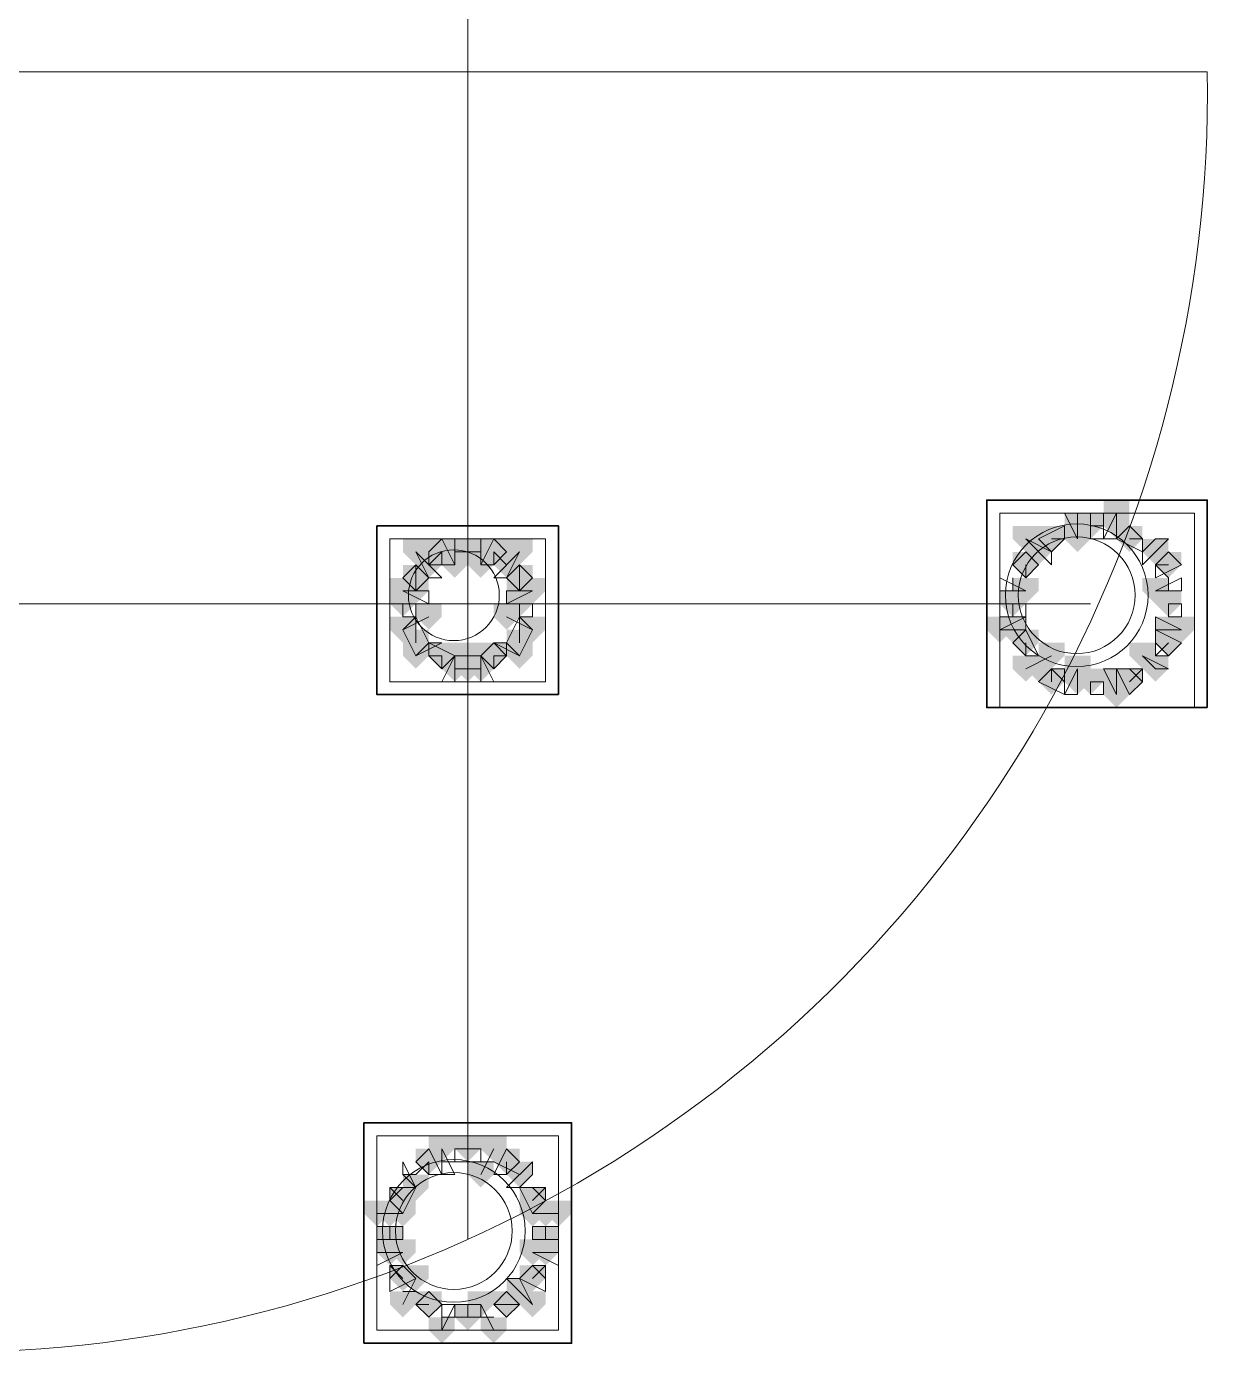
# Model space of a CAD drawing. Header units: millimetres. Extents: x 2315 to 4619, y 1334 to 1897.
# Drawn here: x 3766.45 to 3772.01, y 1548.68 to 1554.92 of the extents above; entities that cross this region are included whole.
import ezdxf

# ---------------------------------------------------------------- set-up
doc = ezdxf.new("R2010")
doc.units = ezdxf.units.MM
for name, color, linetype, true_color in [('PDF_10', 7, 'Continuous', 0x00b85c), ('PDF_AXIS', 7, 'Continuous', 0x00b85c), ('PDF_柱构件', 7, 'Continuous', 0x00b85c), ('PDF_转运站初步方案', 7, 'Continuous', 0x00b85c)]:
    doc.layers.add(name, color=color, linetype=linetype, true_color=true_color)
doc.layers.add('PDF_中心线层', color=1, linetype='Continuous')
doc.layers.add('PDF_粗实线层', color=7, linetype='Continuous')

msp = doc.modelspace()

# ---------------------------------------------------------------- hatches: boundary and pattern name
at = {"layer": 'PDF_10', "transparency": 33554559}
for points in [[(3771.4635, 1552.6298), (3771.4024, 1552.6298), (3771.4024, 1552.5687), (3771.4635, 1552.5076), (3771.5246, 1552.5687), (3771.5246, 1552.6298)], [(3771.4635, 1552.6298), (3771.4024, 1552.6298), (3771.4024, 1552.5687), (3771.4635, 1552.5076), (3771.5246, 1552.5687), (3771.5246, 1552.6298)], [(3771.2803, 1552.5687), (3771.2192, 1552.5687), (3771.2192, 1552.5076), (3771.2803, 1552.4466), (3771.3413, 1552.5076), (3771.3413, 1552.5687)], [(3771.2803, 1552.5687), (3771.2192, 1552.5687), (3771.2192, 1552.5076), (3771.2803, 1552.4466), (3771.3413, 1552.5076), (3771.3413, 1552.5687)], [(3771.2803, 1552.5687), (3771.2192, 1552.5687), (3771.2192, 1552.5076), (3771.2803, 1552.4466), (3771.3413, 1552.5076), (3771.3413, 1552.5687)], [(3771.6468, 1552.5687), (3771.5857, 1552.5687), (3771.5857, 1552.5076), (3771.6468, 1552.4466), (3771.7078, 1552.5076), (3771.7078, 1552.5687)], [(3771.6468, 1552.5687), (3771.5857, 1552.5687), (3771.5857, 1552.5076), (3771.6468, 1552.4466), (3771.7078, 1552.5076), (3771.7078, 1552.5687)], [(3768.4095, 1552.5076), (3768.3484, 1552.5076), (3768.3484, 1552.4466), (3768.4095, 1552.3855), (3768.4705, 1552.4466), (3768.4705, 1552.5076)], [(3768.4095, 1552.5076), (3768.3484, 1552.5076), (3768.3484, 1552.4466), (3768.4095, 1552.3855), (3768.4705, 1552.4466), (3768.4705, 1552.5076)], [(3768.5316, 1552.5076), (3768.4705, 1552.5076), (3768.4705, 1552.4466), (3768.5316, 1552.3855), (3768.5927, 1552.4466), (3768.5927, 1552.5076)], [(3768.5316, 1552.5076), (3768.4705, 1552.5076), (3768.4705, 1552.4466), (3768.5316, 1552.3855), (3768.5927, 1552.4466), (3768.5927, 1552.5076)], [(3768.6538, 1552.5076), (3768.5927, 1552.5076), (3768.5927, 1552.4466), (3768.6538, 1552.3855), (3768.7149, 1552.4466), (3768.7149, 1552.5076)], [(3768.6538, 1552.5076), (3768.5927, 1552.5076), (3768.5927, 1552.4466), (3768.6538, 1552.3855), (3768.7149, 1552.4466), (3768.7149, 1552.5076)], [(3771.1581, 1552.4466), (3771.097, 1552.4466), (3771.097, 1552.3855), (3771.1581, 1552.3244), (3771.2192, 1552.3855), (3771.2192, 1552.4466)], [(3771.1581, 1552.4466), (3771.097, 1552.4466), (3771.097, 1552.3855), (3771.1581, 1552.3244), (3771.2192, 1552.3855), (3771.2192, 1552.4466)], [(3771.1581, 1552.4466), (3771.097, 1552.4466), (3771.097, 1552.3855), (3771.1581, 1552.3244), (3771.2192, 1552.3855), (3771.2192, 1552.4466)], [(3771.83, 1552.4466), (3771.7689, 1552.4466), (3771.7689, 1552.3855), (3771.83, 1552.3244), (3771.8911, 1552.3855), (3771.8911, 1552.4466)], [(3771.83, 1552.4466), (3771.7689, 1552.4466), (3771.7689, 1552.3855), (3771.83, 1552.3244), (3771.8911, 1552.3855), (3771.8911, 1552.4466)], [(3768.2873, 1552.3855), (3768.2262, 1552.3855), (3768.2262, 1552.3244), (3768.2873, 1552.2633), (3768.3484, 1552.3244), (3768.3484, 1552.3855)], [(3768.2873, 1552.3855), (3768.2262, 1552.3855), (3768.2262, 1552.3244), (3768.2873, 1552.2633), (3768.3484, 1552.3244), (3768.3484, 1552.3855)], [(3768.2873, 1552.3855), (3768.2262, 1552.3855), (3768.2262, 1552.3244), (3768.2873, 1552.2633), (3768.3484, 1552.3244), (3768.3484, 1552.3855)], [(3768.7759, 1552.3855), (3768.7149, 1552.3855), (3768.7149, 1552.3244), (3768.7759, 1552.2633), (3768.837, 1552.3244), (3768.837, 1552.3855)], [(3768.7759, 1552.3855), (3768.7149, 1552.3855), (3768.7149, 1552.3244), (3768.7759, 1552.2633), (3768.837, 1552.3244), (3768.837, 1552.3855)], [(3768.7759, 1552.3855), (3768.7149, 1552.3855), (3768.7149, 1552.3244), (3768.7759, 1552.2633), (3768.837, 1552.3244), (3768.837, 1552.3855)], [(3768.2262, 1552.2633), (3768.1651, 1552.2633), (3768.1651, 1552.2022), (3768.2262, 1552.1412), (3768.2873, 1552.2022), (3768.2873, 1552.2633)], [(3768.2262, 1552.2633), (3768.1651, 1552.2633), (3768.1651, 1552.2022), (3768.2262, 1552.1412), (3768.2873, 1552.2022), (3768.2873, 1552.2633)], [(3768.7759, 1552.2633), (3768.7149, 1552.2633), (3768.7149, 1552.2022), (3768.7759, 1552.1412), (3768.837, 1552.2022), (3768.837, 1552.2633)], [(3768.7759, 1552.2633), (3768.7149, 1552.2633), (3768.7149, 1552.2022), (3768.7759, 1552.1412), (3768.837, 1552.2022), (3768.837, 1552.2633)], [(3771.097, 1552.2633), (3771.0359, 1552.2633), (3771.0359, 1552.2022), (3771.097, 1552.1412), (3771.1581, 1552.2022), (3771.1581, 1552.2633)], [(3771.097, 1552.2633), (3771.0359, 1552.2633), (3771.0359, 1552.2022), (3771.097, 1552.1412), (3771.1581, 1552.2022), (3771.1581, 1552.2633)], [(3771.83, 1552.2633), (3771.7689, 1552.2633), (3771.7689, 1552.2022), (3771.83, 1552.1412), (3771.8911, 1552.2022), (3771.8911, 1552.2633)], [(3771.83, 1552.2633), (3771.7689, 1552.2633), (3771.7689, 1552.2022), (3771.83, 1552.1412), (3771.8911, 1552.2022), (3771.8911, 1552.2633)], [(3768.2873, 1552.0801), (3768.2262, 1552.0801), (3768.2262, 1552.019), (3768.2873, 1551.9579), (3768.3484, 1552.019), (3768.3484, 1552.0801)], [(3768.2873, 1552.0801), (3768.2262, 1552.0801), (3768.2262, 1552.019), (3768.2873, 1551.9579), (3768.3484, 1552.019), (3768.3484, 1552.0801)], [(3768.4095, 1552.019), (3768.3484, 1552.019), (3768.3484, 1551.9579), (3768.4095, 1551.8968), (3768.4705, 1551.9579), (3768.4705, 1552.019)], [(3768.4095, 1552.019), (3768.3484, 1552.019), (3768.3484, 1551.9579), (3768.4095, 1551.8968), (3768.4705, 1551.9579), (3768.4705, 1552.019)], [(3768.6538, 1552.019), (3768.5927, 1552.019), (3768.5927, 1551.9579), (3768.6538, 1551.8968), (3768.7149, 1551.9579), (3768.7149, 1552.019)], [(3768.6538, 1552.019), (3768.5927, 1552.019), (3768.5927, 1551.9579), (3768.6538, 1551.8968), (3768.7149, 1551.9579), (3768.7149, 1552.019)], [(3768.7759, 1552.0801), (3768.7149, 1552.0801), (3768.7149, 1552.019), (3768.7759, 1551.9579), (3768.837, 1552.019), (3768.837, 1552.0801)], [(3768.7759, 1552.0801), (3768.7149, 1552.0801), (3768.7149, 1552.019), (3768.7759, 1551.9579), (3768.837, 1552.019), (3768.837, 1552.0801)], [(3771.1581, 1552.0801), (3771.097, 1552.0801), (3771.097, 1552.019), (3771.1581, 1551.9579), (3771.2192, 1552.019), (3771.2192, 1552.0801)], [(3771.1581, 1552.0801), (3771.097, 1552.0801), (3771.097, 1552.019), (3771.1581, 1551.9579), (3771.2192, 1552.019), (3771.2192, 1552.0801)], [(3771.83, 1552.0801), (3771.7689, 1552.0801), (3771.7689, 1552.019), (3771.83, 1551.9579), (3771.8911, 1552.019), (3771.8911, 1552.0801)], [(3771.83, 1552.0801), (3771.7689, 1552.0801), (3771.7689, 1552.019), (3771.83, 1551.9579), (3771.8911, 1552.019), (3771.8911, 1552.0801)], [(3768.5316, 1551.9579), (3768.4705, 1551.9579), (3768.4705, 1551.8968), (3768.5316, 1551.8357), (3768.5927, 1551.8968), (3768.5927, 1551.9579)], [(3768.5316, 1551.9579), (3768.4705, 1551.9579), (3768.4705, 1551.8968), (3768.5316, 1551.8357), (3768.5927, 1551.8968), (3768.5927, 1551.9579)], [(3771.2803, 1551.8968), (3771.2192, 1551.8968), (3771.2192, 1551.8357), (3771.2803, 1551.7747), (3771.3413, 1551.8357), (3771.3413, 1551.8968)], [(3771.2803, 1551.8968), (3771.2192, 1551.8968), (3771.2192, 1551.8357), (3771.2803, 1551.7747), (3771.3413, 1551.8357), (3771.3413, 1551.8968)], [(3771.4635, 1551.8968), (3771.4024, 1551.8968), (3771.4024, 1551.8357), (3771.4635, 1551.7747), (3771.5246, 1551.8357), (3771.5246, 1551.8968)], [(3771.4635, 1551.8968), (3771.4024, 1551.8968), (3771.4024, 1551.8357), (3771.4635, 1551.7747), (3771.5246, 1551.8357), (3771.5246, 1551.8968)], [(3771.6468, 1551.8968), (3771.5857, 1551.8968), (3771.5857, 1551.8357), (3771.6468, 1551.7747), (3771.7078, 1551.8357), (3771.7078, 1551.8968)], [(3771.6468, 1551.8968), (3771.5857, 1551.8968), (3771.5857, 1551.8357), (3771.6468, 1551.7747), (3771.7078, 1551.8357), (3771.7078, 1551.8968)], [(3768.5316, 1549.6979), (3768.4705, 1549.6979), (3768.4705, 1549.6368), (3768.5316, 1549.5757), (3768.5927, 1549.6368), (3768.5927, 1549.6979)], [(3768.5316, 1549.6979), (3768.4705, 1549.6979), (3768.4705, 1549.6368), (3768.5316, 1549.5757), (3768.5927, 1549.6368), (3768.5927, 1549.6979)], [(3768.3484, 1549.6368), (3768.2873, 1549.6368), (3768.2873, 1549.5757), (3768.3484, 1549.5147), (3768.4095, 1549.5757), (3768.4095, 1549.6368)], [(3768.3484, 1549.6368), (3768.2873, 1549.6368), (3768.2873, 1549.5757), (3768.3484, 1549.5147), (3768.4095, 1549.5757), (3768.4095, 1549.6368)], [(3768.7149, 1549.6368), (3768.6538, 1549.6368), (3768.6538, 1549.5757), (3768.7149, 1549.5147), (3768.7759, 1549.5757), (3768.7759, 1549.6368)], [(3768.7149, 1549.6368), (3768.6538, 1549.6368), (3768.6538, 1549.5757), (3768.7149, 1549.5147), (3768.7759, 1549.5757), (3768.7759, 1549.6368)], [(3768.2262, 1549.4536), (3768.1651, 1549.4536), (3768.1651, 1549.3925), (3768.2262, 1549.3314), (3768.2873, 1549.3925), (3768.2873, 1549.4536)], [(3768.2262, 1549.4536), (3768.1651, 1549.4536), (3768.1651, 1549.3925), (3768.2262, 1549.3314), (3768.2873, 1549.3925), (3768.2873, 1549.4536)], [(3768.837, 1549.4536), (3768.7759, 1549.4536), (3768.7759, 1549.3925), (3768.837, 1549.3314), (3768.8981, 1549.3925), (3768.8981, 1549.4536)], [(3768.837, 1549.4536), (3768.7759, 1549.4536), (3768.7759, 1549.3925), (3768.837, 1549.3314), (3768.8981, 1549.3925), (3768.8981, 1549.4536)], [(3768.1651, 1549.2703), (3768.104, 1549.2703), (3768.104, 1549.2093), (3768.1651, 1549.1482), (3768.2262, 1549.2093), (3768.2262, 1549.2703)], [(3768.1651, 1549.2703), (3768.104, 1549.2703), (3768.104, 1549.2093), (3768.1651, 1549.1482), (3768.2262, 1549.2093), (3768.2262, 1549.2703)], [(3768.8981, 1549.2703), (3768.837, 1549.2703), (3768.837, 1549.2093), (3768.8981, 1549.1482), (3768.9592, 1549.2093), (3768.9592, 1549.2703)], [(3768.8981, 1549.2703), (3768.837, 1549.2703), (3768.837, 1549.2093), (3768.8981, 1549.1482), (3768.9592, 1549.2093), (3768.9592, 1549.2703)], [(3768.2262, 1549.0871), (3768.1651, 1549.0871), (3768.1651, 1549.026), (3768.2262, 1548.9649), (3768.2873, 1549.026), (3768.2873, 1549.0871)], [(3768.2262, 1549.0871), (3768.1651, 1549.0871), (3768.1651, 1549.026), (3768.2262, 1548.9649), (3768.2873, 1549.026), (3768.2873, 1549.0871)], [(3768.837, 1549.0871), (3768.7759, 1549.0871), (3768.7759, 1549.026), (3768.837, 1548.9649), (3768.8981, 1549.026), (3768.8981, 1549.0871)], [(3768.837, 1549.0871), (3768.7759, 1549.0871), (3768.7759, 1549.026), (3768.837, 1548.9649), (3768.8981, 1549.026), (3768.8981, 1549.0871)], [(3768.3484, 1548.9649), (3768.2873, 1548.9649), (3768.2873, 1548.9039), (3768.3484, 1548.8428), (3768.4095, 1548.9039), (3768.4095, 1548.9649)], [(3768.3484, 1548.9649), (3768.2873, 1548.9649), (3768.2873, 1548.9039), (3768.3484, 1548.8428), (3768.4095, 1548.9039), (3768.4095, 1548.9649)], [(3768.3484, 1548.9649), (3768.2873, 1548.9649), (3768.2873, 1548.9039), (3768.3484, 1548.8428), (3768.4095, 1548.9039), (3768.4095, 1548.9649)], [(3768.7149, 1548.9649), (3768.6538, 1548.9649), (3768.6538, 1548.9039), (3768.7149, 1548.8428), (3768.7759, 1548.9039), (3768.7759, 1548.9649)], [(3768.7149, 1548.9649), (3768.6538, 1548.9649), (3768.6538, 1548.9039), (3768.7149, 1548.8428), (3768.7759, 1548.9039), (3768.7759, 1548.9649)], [(3768.7149, 1548.9649), (3768.6538, 1548.9649), (3768.6538, 1548.9039), (3768.7149, 1548.8428), (3768.7759, 1548.9039), (3768.7759, 1548.9649)], [(3768.5316, 1548.9039), (3768.4705, 1548.9039), (3768.4705, 1548.8428), (3768.5316, 1548.7817), (3768.5927, 1548.8428), (3768.5927, 1548.9039)], [(3768.5316, 1548.9039), (3768.4705, 1548.9039), (3768.4705, 1548.8428), (3768.5316, 1548.7817), (3768.5927, 1548.8428), (3768.5927, 1548.9039)]]:
    msp.add_hatch(color=6, dxfattribs=at).paths.add_polyline_path(points)
at = {"layer": 'PDF_柱构件', "transparency": 33554559}
for points in [[(3771.5857, 1552.6909), (3771.5246, 1552.6909), (3771.5246, 1552.6298), (3771.5857, 1552.5687), (3771.6468, 1552.6298), (3771.6468, 1552.6909)], [(3771.4024, 1552.6298), (3771.3413, 1552.6298), (3771.3413, 1552.5687), (3771.4024, 1552.5076), (3771.4635, 1552.5687), (3771.4635, 1552.6298)], [(3771.5857, 1552.6298), (3771.5246, 1552.6298), (3771.5246, 1552.5687), (3771.5857, 1552.5076), (3771.6468, 1552.5687), (3771.6468, 1552.6298)], [(3771.1581, 1552.5687), (3771.097, 1552.5687), (3771.097, 1552.5076), (3771.1581, 1552.4466), (3771.2192, 1552.5076), (3771.2192, 1552.5687)], [(3771.4024, 1552.5687), (3771.3413, 1552.5687), (3771.3413, 1552.5076), (3771.4024, 1552.4466), (3771.4635, 1552.5076), (3771.4635, 1552.5687)], [(3768.2873, 1552.5076), (3768.2262, 1552.5076), (3768.2262, 1552.4466), (3768.2873, 1552.3855), (3768.3484, 1552.4466), (3768.3484, 1552.5076)], [(3768.4705, 1552.5076), (3768.4095, 1552.5076), (3768.4095, 1552.4466), (3768.4705, 1552.3855), (3768.5316, 1552.4466), (3768.5316, 1552.5076)], [(3768.5927, 1552.5076), (3768.5316, 1552.5076), (3768.5316, 1552.4466), (3768.5927, 1552.3855), (3768.6538, 1552.4466), (3768.6538, 1552.5076)], [(3768.7759, 1552.5076), (3768.7149, 1552.5076), (3768.7149, 1552.4466), (3768.7759, 1552.3855), (3768.837, 1552.4466), (3768.837, 1552.5076)], [(3771.2192, 1552.5076), (3771.1581, 1552.5076), (3771.1581, 1552.4466), (3771.2192, 1552.3855), (3771.2803, 1552.4466), (3771.2803, 1552.5076)], [(3771.7689, 1552.5076), (3771.7078, 1552.5076), (3771.7078, 1552.4466), (3771.7689, 1552.3855), (3771.83, 1552.4466), (3771.83, 1552.5076)], [(3768.3484, 1552.4466), (3768.2873, 1552.4466), (3768.2873, 1552.3855), (3768.3484, 1552.3244), (3768.4095, 1552.3855), (3768.4095, 1552.4466)], [(3768.4705, 1552.4466), (3768.4095, 1552.4466), (3768.4095, 1552.3855), (3768.4705, 1552.3244), (3768.5316, 1552.3855), (3768.5316, 1552.4466)], [(3768.5927, 1552.4466), (3768.5316, 1552.4466), (3768.5316, 1552.3855), (3768.5927, 1552.3244), (3768.6538, 1552.3855), (3768.6538, 1552.4466)], [(3768.7149, 1552.4466), (3768.6538, 1552.4466), (3768.6538, 1552.3855), (3768.7149, 1552.3244), (3768.7759, 1552.3855), (3768.7759, 1552.4466)], [(3768.2262, 1552.3244), (3768.1651, 1552.3244), (3768.1651, 1552.2633), (3768.2262, 1552.2022), (3768.2873, 1552.2633), (3768.2873, 1552.3244)], [(3768.2873, 1552.3244), (3768.2262, 1552.3244), (3768.2262, 1552.2633), (3768.2873, 1552.2022), (3768.3484, 1552.2633), (3768.3484, 1552.3244)], [(3768.7759, 1552.3244), (3768.7149, 1552.3244), (3768.7149, 1552.2633), (3768.7759, 1552.2022), (3768.837, 1552.2633), (3768.837, 1552.3244)], [(3768.837, 1552.3244), (3768.7759, 1552.3244), (3768.7759, 1552.2633), (3768.837, 1552.2022), (3768.8981, 1552.2633), (3768.8981, 1552.3244)], [(3771.1581, 1552.3244), (3771.097, 1552.3244), (3771.097, 1552.2633), (3771.1581, 1552.2022), (3771.2192, 1552.2633), (3771.2192, 1552.3244)], [(3771.7689, 1552.3244), (3771.7078, 1552.3244), (3771.7078, 1552.2633), (3771.7689, 1552.2022), (3771.83, 1552.2633), (3771.83, 1552.3244)], [(3768.3484, 1552.2022), (3768.2873, 1552.2022), (3768.2873, 1552.1412), (3768.3484, 1552.0801), (3768.4095, 1552.1412), (3768.4095, 1552.2022)], [(3768.7149, 1552.2022), (3768.6538, 1552.2022), (3768.6538, 1552.1412), (3768.7149, 1552.0801), (3768.7759, 1552.1412), (3768.7759, 1552.2022)], [(3768.2262, 1552.1412), (3768.1651, 1552.1412), (3768.1651, 1552.0801), (3768.2262, 1552.019), (3768.2873, 1552.0801), (3768.2873, 1552.1412)], [(3768.837, 1552.1412), (3768.7759, 1552.1412), (3768.7759, 1552.0801), (3768.837, 1552.019), (3768.8981, 1552.0801), (3768.8981, 1552.1412)], [(3771.0359, 1552.1412), (3770.9749, 1552.1412), (3770.9749, 1552.0801), (3771.0359, 1552.019), (3771.097, 1552.0801), (3771.097, 1552.1412)], [(3771.097, 1552.1412), (3771.0359, 1552.1412), (3771.0359, 1552.0801), (3771.097, 1552.019), (3771.1581, 1552.0801), (3771.1581, 1552.1412)], [(3771.83, 1552.1412), (3771.7689, 1552.1412), (3771.7689, 1552.0801), (3771.83, 1552.019), (3771.8911, 1552.0801), (3771.8911, 1552.1412)], [(3771.8911, 1552.1412), (3771.83, 1552.1412), (3771.83, 1552.0801), (3771.8911, 1552.019), (3771.9522, 1552.0801), (3771.9522, 1552.1412)], [(3768.2873, 1552.019), (3768.2262, 1552.019), (3768.2262, 1551.9579), (3768.2873, 1551.8968), (3768.3484, 1551.9579), (3768.3484, 1552.019)], [(3768.4705, 1552.019), (3768.4095, 1552.019), (3768.4095, 1551.9579), (3768.4705, 1551.8968), (3768.5316, 1551.9579), (3768.5316, 1552.019)], [(3768.5927, 1552.019), (3768.5316, 1552.019), (3768.5316, 1551.9579), (3768.5927, 1551.8968), (3768.6538, 1551.9579), (3768.6538, 1552.019)], [(3768.7759, 1552.019), (3768.7149, 1552.019), (3768.7149, 1551.9579), (3768.7759, 1551.8968), (3768.837, 1551.9579), (3768.837, 1552.019)], [(3771.2803, 1552.019), (3771.2192, 1552.019), (3771.2192, 1551.9579), (3771.2803, 1551.8968), (3771.3413, 1551.9579), (3771.3413, 1552.019)], [(3771.7078, 1552.019), (3771.6468, 1552.019), (3771.6468, 1551.9579), (3771.7078, 1551.8968), (3771.7689, 1551.9579), (3771.7689, 1552.019)], [(3768.4705, 1551.9579), (3768.4095, 1551.9579), (3768.4095, 1551.8968), (3768.4705, 1551.8357), (3768.5316, 1551.8968), (3768.5316, 1551.9579)], [(3768.5927, 1551.9579), (3768.5316, 1551.9579), (3768.5316, 1551.8968), (3768.5927, 1551.8357), (3768.6538, 1551.8968), (3768.6538, 1551.9579)], [(3771.1581, 1551.9579), (3771.097, 1551.9579), (3771.097, 1551.8968), (3771.1581, 1551.8357), (3771.2192, 1551.8968), (3771.2192, 1551.9579)], [(3771.2192, 1551.9579), (3771.1581, 1551.9579), (3771.1581, 1551.8968), (3771.2192, 1551.8357), (3771.2803, 1551.8968), (3771.2803, 1551.9579)], [(3771.4024, 1551.9579), (3771.3413, 1551.9579), (3771.3413, 1551.8968), (3771.4024, 1551.8357), (3771.4635, 1551.8968), (3771.4635, 1551.9579)], [(3771.7689, 1551.9579), (3771.7078, 1551.9579), (3771.7078, 1551.8968), (3771.7689, 1551.8357), (3771.83, 1551.8968), (3771.83, 1551.9579)], [(3771.4024, 1551.8968), (3771.3413, 1551.8968), (3771.3413, 1551.8357), (3771.4024, 1551.7747), (3771.4635, 1551.8357), (3771.4635, 1551.8968)], [(3771.5857, 1551.8968), (3771.5246, 1551.8968), (3771.5246, 1551.8357), (3771.5857, 1551.7747), (3771.6468, 1551.8357), (3771.6468, 1551.8968)], [(3771.5857, 1551.8357), (3771.5246, 1551.8357), (3771.5246, 1551.7747), (3771.5857, 1551.7136), (3771.6468, 1551.7747), (3771.6468, 1551.8357)], [(3768.4095, 1549.6979), (3768.3484, 1549.6979), (3768.3484, 1549.6368), (3768.4095, 1549.5757), (3768.4705, 1549.6368), (3768.4705, 1549.6979)], [(3768.6538, 1549.6979), (3768.5927, 1549.6979), (3768.5927, 1549.6368), (3768.6538, 1549.5757), (3768.7149, 1549.6368), (3768.7149, 1549.6979)], [(3768.5927, 1549.5757), (3768.5316, 1549.5757), (3768.5316, 1549.5147), (3768.5927, 1549.4536), (3768.6538, 1549.5147), (3768.6538, 1549.5757)], [(3768.7759, 1549.5757), (3768.7149, 1549.5757), (3768.7149, 1549.5147), (3768.7759, 1549.4536), (3768.837, 1549.5147), (3768.837, 1549.5757)], [(3768.2873, 1549.5147), (3768.2262, 1549.5147), (3768.2262, 1549.4536), (3768.2873, 1549.3925), (3768.3484, 1549.4536), (3768.3484, 1549.5147)], [(3768.104, 1549.3925), (3768.043, 1549.3925), (3768.043, 1549.3314), (3768.104, 1549.2703), (3768.1651, 1549.3314), (3768.1651, 1549.3925)], [(3768.1651, 1549.3925), (3768.104, 1549.3925), (3768.104, 1549.3314), (3768.1651, 1549.2703), (3768.2262, 1549.3314), (3768.2262, 1549.3925)], [(3768.2262, 1549.3925), (3768.1651, 1549.3925), (3768.1651, 1549.3314), (3768.2262, 1549.2703), (3768.2873, 1549.3314), (3768.2873, 1549.3925)], [(3768.837, 1549.3925), (3768.7759, 1549.3925), (3768.7759, 1549.3314), (3768.837, 1549.2703), (3768.8981, 1549.3314), (3768.8981, 1549.3925)], [(3768.8981, 1549.3925), (3768.837, 1549.3925), (3768.837, 1549.3314), (3768.8981, 1549.2703), (3768.9592, 1549.3314), (3768.9592, 1549.3925)], [(3768.9592, 1549.3925), (3768.8981, 1549.3925), (3768.8981, 1549.3314), (3768.9592, 1549.2703), (3769.0203, 1549.3314), (3769.0203, 1549.3925)], [(3768.1651, 1549.2093), (3768.104, 1549.2093), (3768.104, 1549.1482), (3768.1651, 1549.0871), (3768.2262, 1549.1482), (3768.2262, 1549.2093)], [(3768.2262, 1549.2093), (3768.1651, 1549.2093), (3768.1651, 1549.1482), (3768.2262, 1549.0871), (3768.2873, 1549.1482), (3768.2873, 1549.2093)], [(3768.837, 1549.2093), (3768.7759, 1549.2093), (3768.7759, 1549.1482), (3768.837, 1549.0871), (3768.8981, 1549.1482), (3768.8981, 1549.2093)], [(3768.8981, 1549.2093), (3768.837, 1549.2093), (3768.837, 1549.1482), (3768.8981, 1549.0871), (3768.9592, 1549.1482), (3768.9592, 1549.2093)], [(3768.2873, 1549.0871), (3768.2262, 1549.0871), (3768.2262, 1549.026), (3768.2873, 1548.9649), (3768.3484, 1549.026), (3768.3484, 1549.0871)], [(3768.7759, 1549.026), (3768.7149, 1549.026), (3768.7149, 1548.9649), (3768.7759, 1548.9039), (3768.837, 1548.9649), (3768.837, 1549.026)], [(3768.2262, 1548.9649), (3768.1651, 1548.9649), (3768.1651, 1548.9039), (3768.2262, 1548.8428), (3768.2873, 1548.9039), (3768.2873, 1548.9649)], [(3768.5927, 1548.9649), (3768.5316, 1548.9649), (3768.5316, 1548.9039), (3768.5927, 1548.8428), (3768.6538, 1548.9039), (3768.6538, 1548.9649)], [(3768.837, 1548.9649), (3768.7759, 1548.9649), (3768.7759, 1548.9039), (3768.837, 1548.8428), (3768.8981, 1548.9039), (3768.8981, 1548.9649)], [(3768.4095, 1548.8428), (3768.3484, 1548.8428), (3768.3484, 1548.7817), (3768.4095, 1548.7206), (3768.4705, 1548.7817), (3768.4705, 1548.8428)], [(3768.6538, 1548.8428), (3768.5927, 1548.8428), (3768.5927, 1548.7817), (3768.6538, 1548.7206), (3768.7149, 1548.7817), (3768.7149, 1548.8428)]]:
    msp.add_hatch(color=6, dxfattribs=at).paths.add_polyline_path(points)
at = {"layer": 'PDF_转运站初步方案', "transparency": 33554559}
for points in [[(3771.4635, 1552.6298), (3771.4024, 1552.6298), (3771.4024, 1552.5687), (3771.4635, 1552.5076), (3771.5246, 1552.5687), (3771.5246, 1552.6298)], [(3771.4635, 1552.6298), (3771.4024, 1552.6298), (3771.4024, 1552.5687), (3771.4635, 1552.5076), (3771.5246, 1552.5687), (3771.5246, 1552.6298)], [(3771.2803, 1552.5687), (3771.2192, 1552.5687), (3771.2192, 1552.5076), (3771.2803, 1552.4466), (3771.3413, 1552.5076), (3771.3413, 1552.5687)], [(3771.2803, 1552.5687), (3771.2192, 1552.5687), (3771.2192, 1552.5076), (3771.2803, 1552.4466), (3771.3413, 1552.5076), (3771.3413, 1552.5687)], [(3771.6468, 1552.5687), (3771.5857, 1552.5687), (3771.5857, 1552.5076), (3771.6468, 1552.4466), (3771.7078, 1552.5076), (3771.7078, 1552.5687)], [(3771.6468, 1552.5687), (3771.5857, 1552.5687), (3771.5857, 1552.5076), (3771.6468, 1552.4466), (3771.7078, 1552.5076), (3771.7078, 1552.5687)], [(3768.4095, 1552.5076), (3768.3484, 1552.5076), (3768.3484, 1552.4466), (3768.4095, 1552.3855), (3768.4705, 1552.4466), (3768.4705, 1552.5076)], [(3768.4095, 1552.5076), (3768.3484, 1552.5076), (3768.3484, 1552.4466), (3768.4095, 1552.3855), (3768.4705, 1552.4466), (3768.4705, 1552.5076)], [(3768.5316, 1552.5076), (3768.4705, 1552.5076), (3768.4705, 1552.4466), (3768.5316, 1552.3855), (3768.5927, 1552.4466), (3768.5927, 1552.5076)], [(3768.5316, 1552.5076), (3768.4705, 1552.5076), (3768.4705, 1552.4466), (3768.5316, 1552.3855), (3768.5927, 1552.4466), (3768.5927, 1552.5076)], [(3768.6538, 1552.5076), (3768.5927, 1552.5076), (3768.5927, 1552.4466), (3768.6538, 1552.3855), (3768.7149, 1552.4466), (3768.7149, 1552.5076)], [(3768.6538, 1552.5076), (3768.5927, 1552.5076), (3768.5927, 1552.4466), (3768.6538, 1552.3855), (3768.7149, 1552.4466), (3768.7149, 1552.5076)], [(3771.1581, 1552.4466), (3771.097, 1552.4466), (3771.097, 1552.3855), (3771.1581, 1552.3244), (3771.2192, 1552.3855), (3771.2192, 1552.4466)], [(3771.1581, 1552.4466), (3771.097, 1552.4466), (3771.097, 1552.3855), (3771.1581, 1552.3244), (3771.2192, 1552.3855), (3771.2192, 1552.4466)], [(3771.83, 1552.4466), (3771.7689, 1552.4466), (3771.7689, 1552.3855), (3771.83, 1552.3244), (3771.8911, 1552.3855), (3771.8911, 1552.4466)], [(3771.83, 1552.4466), (3771.7689, 1552.4466), (3771.7689, 1552.3855), (3771.83, 1552.3244), (3771.8911, 1552.3855), (3771.8911, 1552.4466)], [(3768.2873, 1552.3855), (3768.2262, 1552.3855), (3768.2262, 1552.3244), (3768.2873, 1552.2633), (3768.3484, 1552.3244), (3768.3484, 1552.3855)], [(3768.2873, 1552.3855), (3768.2262, 1552.3855), (3768.2262, 1552.3244), (3768.2873, 1552.2633), (3768.3484, 1552.3244), (3768.3484, 1552.3855)], [(3768.7759, 1552.3855), (3768.7149, 1552.3855), (3768.7149, 1552.3244), (3768.7759, 1552.2633), (3768.837, 1552.3244), (3768.837, 1552.3855)], [(3768.7759, 1552.3855), (3768.7149, 1552.3855), (3768.7149, 1552.3244), (3768.7759, 1552.2633), (3768.837, 1552.3244), (3768.837, 1552.3855)], [(3768.2262, 1552.2633), (3768.1651, 1552.2633), (3768.1651, 1552.2022), (3768.2262, 1552.1412), (3768.2873, 1552.2022), (3768.2873, 1552.2633)], [(3768.2262, 1552.2633), (3768.1651, 1552.2633), (3768.1651, 1552.2022), (3768.2262, 1552.1412), (3768.2873, 1552.2022), (3768.2873, 1552.2633)], [(3768.7759, 1552.2633), (3768.7149, 1552.2633), (3768.7149, 1552.2022), (3768.7759, 1552.1412), (3768.837, 1552.2022), (3768.837, 1552.2633)], [(3768.7759, 1552.2633), (3768.7149, 1552.2633), (3768.7149, 1552.2022), (3768.7759, 1552.1412), (3768.837, 1552.2022), (3768.837, 1552.2633)], [(3771.097, 1552.2633), (3771.0359, 1552.2633), (3771.0359, 1552.2022), (3771.097, 1552.1412), (3771.1581, 1552.2022), (3771.1581, 1552.2633)], [(3771.097, 1552.2633), (3771.0359, 1552.2633), (3771.0359, 1552.2022), (3771.097, 1552.1412), (3771.1581, 1552.2022), (3771.1581, 1552.2633)], [(3771.83, 1552.2633), (3771.7689, 1552.2633), (3771.7689, 1552.2022), (3771.83, 1552.1412), (3771.8911, 1552.2022), (3771.8911, 1552.2633)], [(3771.83, 1552.2633), (3771.7689, 1552.2633), (3771.7689, 1552.2022), (3771.83, 1552.1412), (3771.8911, 1552.2022), (3771.8911, 1552.2633)], [(3768.2873, 1552.0801), (3768.2262, 1552.0801), (3768.2262, 1552.019), (3768.2873, 1551.9579), (3768.3484, 1552.019), (3768.3484, 1552.0801)], [(3768.2873, 1552.0801), (3768.2262, 1552.0801), (3768.2262, 1552.019), (3768.2873, 1551.9579), (3768.3484, 1552.019), (3768.3484, 1552.0801)], [(3768.4095, 1552.019), (3768.3484, 1552.019), (3768.3484, 1551.9579), (3768.4095, 1551.8968), (3768.4705, 1551.9579), (3768.4705, 1552.019)], [(3768.4095, 1552.019), (3768.3484, 1552.019), (3768.3484, 1551.9579), (3768.4095, 1551.8968), (3768.4705, 1551.9579), (3768.4705, 1552.019)], [(3768.6538, 1552.019), (3768.5927, 1552.019), (3768.5927, 1551.9579), (3768.6538, 1551.8968), (3768.7149, 1551.9579), (3768.7149, 1552.019)], [(3768.6538, 1552.019), (3768.5927, 1552.019), (3768.5927, 1551.9579), (3768.6538, 1551.8968), (3768.7149, 1551.9579), (3768.7149, 1552.019)], [(3768.7759, 1552.0801), (3768.7149, 1552.0801), (3768.7149, 1552.019), (3768.7759, 1551.9579), (3768.837, 1552.019), (3768.837, 1552.0801)], [(3768.7759, 1552.0801), (3768.7149, 1552.0801), (3768.7149, 1552.019), (3768.7759, 1551.9579), (3768.837, 1552.019), (3768.837, 1552.0801)], [(3771.1581, 1552.0801), (3771.097, 1552.0801), (3771.097, 1552.019), (3771.1581, 1551.9579), (3771.2192, 1552.019), (3771.2192, 1552.0801)], [(3771.1581, 1552.0801), (3771.097, 1552.0801), (3771.097, 1552.019), (3771.1581, 1551.9579), (3771.2192, 1552.019), (3771.2192, 1552.0801)], [(3771.83, 1552.0801), (3771.7689, 1552.0801), (3771.7689, 1552.019), (3771.83, 1551.9579), (3771.8911, 1552.019), (3771.8911, 1552.0801)], [(3771.83, 1552.0801), (3771.7689, 1552.0801), (3771.7689, 1552.019), (3771.83, 1551.9579), (3771.8911, 1552.019), (3771.8911, 1552.0801)], [(3768.5316, 1551.9579), (3768.4705, 1551.9579), (3768.4705, 1551.8968), (3768.5316, 1551.8357), (3768.5927, 1551.8968), (3768.5927, 1551.9579)], [(3768.5316, 1551.9579), (3768.4705, 1551.9579), (3768.4705, 1551.8968), (3768.5316, 1551.8357), (3768.5927, 1551.8968), (3768.5927, 1551.9579)], [(3771.2803, 1551.8968), (3771.2192, 1551.8968), (3771.2192, 1551.8357), (3771.2803, 1551.7747), (3771.3413, 1551.8357), (3771.3413, 1551.8968)], [(3771.2803, 1551.8968), (3771.2192, 1551.8968), (3771.2192, 1551.8357), (3771.2803, 1551.7747), (3771.3413, 1551.8357), (3771.3413, 1551.8968)], [(3771.4635, 1551.8968), (3771.4024, 1551.8968), (3771.4024, 1551.8357), (3771.4635, 1551.7747), (3771.5246, 1551.8357), (3771.5246, 1551.8968)], [(3771.4635, 1551.8968), (3771.4024, 1551.8968), (3771.4024, 1551.8357), (3771.4635, 1551.7747), (3771.5246, 1551.8357), (3771.5246, 1551.8968)], [(3771.6468, 1551.8968), (3771.5857, 1551.8968), (3771.5857, 1551.8357), (3771.6468, 1551.7747), (3771.7078, 1551.8357), (3771.7078, 1551.8968)], [(3771.6468, 1551.8968), (3771.5857, 1551.8968), (3771.5857, 1551.8357), (3771.6468, 1551.7747), (3771.7078, 1551.8357), (3771.7078, 1551.8968)], [(3768.5316, 1549.6979), (3768.4705, 1549.6979), (3768.4705, 1549.6368), (3768.5316, 1549.5757), (3768.5927, 1549.6368), (3768.5927, 1549.6979)], [(3768.5316, 1549.6979), (3768.4705, 1549.6979), (3768.4705, 1549.6368), (3768.5316, 1549.5757), (3768.5927, 1549.6368), (3768.5927, 1549.6979)], [(3768.3484, 1549.6368), (3768.2873, 1549.6368), (3768.2873, 1549.5757), (3768.3484, 1549.5147), (3768.4095, 1549.5757), (3768.4095, 1549.6368)], [(3768.3484, 1549.6368), (3768.2873, 1549.6368), (3768.2873, 1549.5757), (3768.3484, 1549.5147), (3768.4095, 1549.5757), (3768.4095, 1549.6368)], [(3768.7149, 1549.6368), (3768.6538, 1549.6368), (3768.6538, 1549.5757), (3768.7149, 1549.5147), (3768.7759, 1549.5757), (3768.7759, 1549.6368)], [(3768.7149, 1549.6368), (3768.6538, 1549.6368), (3768.6538, 1549.5757), (3768.7149, 1549.5147), (3768.7759, 1549.5757), (3768.7759, 1549.6368)], [(3768.2262, 1549.4536), (3768.1651, 1549.4536), (3768.1651, 1549.3925), (3768.2262, 1549.3314), (3768.2873, 1549.3925), (3768.2873, 1549.4536)], [(3768.2262, 1549.4536), (3768.1651, 1549.4536), (3768.1651, 1549.3925), (3768.2262, 1549.3314), (3768.2873, 1549.3925), (3768.2873, 1549.4536)], [(3768.837, 1549.4536), (3768.7759, 1549.4536), (3768.7759, 1549.3925), (3768.837, 1549.3314), (3768.8981, 1549.3925), (3768.8981, 1549.4536)], [(3768.837, 1549.4536), (3768.7759, 1549.4536), (3768.7759, 1549.3925), (3768.837, 1549.3314), (3768.8981, 1549.3925), (3768.8981, 1549.4536)], [(3768.1651, 1549.2703), (3768.104, 1549.2703), (3768.104, 1549.2093), (3768.1651, 1549.1482), (3768.2262, 1549.2093), (3768.2262, 1549.2703)], [(3768.1651, 1549.2703), (3768.104, 1549.2703), (3768.104, 1549.2093), (3768.1651, 1549.1482), (3768.2262, 1549.2093), (3768.2262, 1549.2703)], [(3768.8981, 1549.2703), (3768.837, 1549.2703), (3768.837, 1549.2093), (3768.8981, 1549.1482), (3768.9592, 1549.2093), (3768.9592, 1549.2703)], [(3768.8981, 1549.2703), (3768.837, 1549.2703), (3768.837, 1549.2093), (3768.8981, 1549.1482), (3768.9592, 1549.2093), (3768.9592, 1549.2703)], [(3768.2262, 1549.0871), (3768.1651, 1549.0871), (3768.1651, 1549.026), (3768.2262, 1548.9649), (3768.2873, 1549.026), (3768.2873, 1549.0871)], [(3768.2262, 1549.0871), (3768.1651, 1549.0871), (3768.1651, 1549.026), (3768.2262, 1548.9649), (3768.2873, 1549.026), (3768.2873, 1549.0871)], [(3768.837, 1549.0871), (3768.7759, 1549.0871), (3768.7759, 1549.026), (3768.837, 1548.9649), (3768.8981, 1549.026), (3768.8981, 1549.0871)], [(3768.837, 1549.0871), (3768.7759, 1549.0871), (3768.7759, 1549.026), (3768.837, 1548.9649), (3768.8981, 1549.026), (3768.8981, 1549.0871)], [(3768.3484, 1548.9649), (3768.2873, 1548.9649), (3768.2873, 1548.9039), (3768.3484, 1548.8428), (3768.4095, 1548.9039), (3768.4095, 1548.9649)], [(3768.3484, 1548.9649), (3768.2873, 1548.9649), (3768.2873, 1548.9039), (3768.3484, 1548.8428), (3768.4095, 1548.9039), (3768.4095, 1548.9649)], [(3768.7149, 1548.9649), (3768.6538, 1548.9649), (3768.6538, 1548.9039), (3768.7149, 1548.8428), (3768.7759, 1548.9039), (3768.7759, 1548.9649)], [(3768.7149, 1548.9649), (3768.6538, 1548.9649), (3768.6538, 1548.9039), (3768.7149, 1548.8428), (3768.7759, 1548.9039), (3768.7759, 1548.9649)], [(3768.5316, 1548.9039), (3768.4705, 1548.9039), (3768.4705, 1548.8428), (3768.5316, 1548.7817), (3768.5927, 1548.8428), (3768.5927, 1548.9039)], [(3768.5316, 1548.9039), (3768.4705, 1548.9039), (3768.4705, 1548.8428), (3768.5316, 1548.7817), (3768.5927, 1548.8428), (3768.5927, 1548.9039)]]:
    msp.add_hatch(color=6, dxfattribs=at).paths.add_polyline_path(points)

# ---------------------------------------------------------------- linework, layer by layer
at = {"layer": 'PDF_10', "color": 6, "lineweight": 18}
for points in [[(3771.4635, 1552.5076), (3771.4635, 1552.5687), (3771.5246, 1552.5687)], [(3768.5316, 1552.4466), (3768.5316, 1552.5076)], [(3771.2803, 1552.5076), (3771.3413, 1552.5076)], [(3771.7078, 1552.5076), (3771.6468, 1552.5076), (3771.7078, 1552.5076)], [(3768.3484, 1552.3855), (3768.4095, 1552.4466), (3768.4095, 1552.3855)], [(3768.4705, 1552.4466), (3768.5927, 1552.4466)], [(3768.6538, 1552.3855), (3768.6538, 1552.4466), (3768.7149, 1552.3855)], [(3768.2873, 1552.2633), (3768.2873, 1552.3855)], [(3768.7759, 1552.3855), (3768.7759, 1552.2633)], [(3771.1581, 1552.3244), (3771.1581, 1552.3855)], [(3771.83, 1552.3855), (3771.7689, 1552.3855), (3771.83, 1552.3244)], [(3768.2262, 1552.1412), (3768.2262, 1552.2022), (3768.2873, 1552.2022)], [(3768.837, 1552.2022), (3768.7759, 1552.2022), (3768.7759, 1552.1412)], [(3771.097, 1552.1412), (3771.097, 1552.2022), (3771.1581, 1552.2022)], [(3771.8911, 1552.2022), (3771.83, 1552.2022), (3771.83, 1552.1412)], [(3768.2873, 1552.019), (3768.2873, 1552.0801), (3768.2873, 1552.019)], [(3768.7759, 1552.019), (3768.7759, 1552.0801), (3768.7759, 1552.019)], [(3771.1581, 1551.9579), (3771.1581, 1552.019), (3771.1581, 1551.9579)], [(3771.83, 1552.019), (3771.7689, 1551.9579)], [(3771.7689, 1552.019), (3771.83, 1551.9579)], [(3768.4095, 1551.8968), (3768.4095, 1551.9579), (3768.3484, 1551.9579)], [(3768.5316, 1551.9579), (3768.5316, 1551.8968)], [(3768.7149, 1551.9579), (3768.6538, 1551.9579), (3768.6538, 1551.8968)], [(3768.5927, 1551.8968), (3768.4705, 1551.8968)], [(3771.3413, 1551.8357), (3771.2803, 1551.8968), (3771.2803, 1551.8357)], [(3771.7078, 1551.8968), (3771.6468, 1551.8357)], [(3771.6468, 1551.8968), (3771.7078, 1551.8357)], [(3771.5246, 1551.8357), (3771.4635, 1551.8357), (3771.4635, 1551.7747)], [(3768.5927, 1549.6368), (3768.4705, 1549.6368)], [(3768.5316, 1549.5757), (3768.5316, 1549.6368)], [(3768.3484, 1549.5147), (3768.3484, 1549.5757), (3768.2873, 1549.5147)], [(3768.7759, 1549.5147), (3768.6538, 1549.5757)], [(3768.7149, 1549.5147), (3768.7149, 1549.5757)], [(3768.2262, 1549.4536), (3768.1651, 1549.3925)], [(3768.2262, 1549.3925), (3768.1651, 1549.4536)], [(3768.8981, 1549.3925), (3768.837, 1549.4536)], [(3768.837, 1549.3925), (3768.8981, 1549.4536)], [(3768.1651, 1549.2703), (3768.1651, 1549.2093), (3768.104, 1549.2093)], [(3768.9592, 1549.2093), (3768.8981, 1549.2093), (3768.8981, 1549.2703)], [(3768.1651, 1549.0871), (3768.2262, 1549.026)], [(3768.2262, 1549.0871), (3768.1651, 1549.026)], [(3768.837, 1549.026), (3768.8981, 1549.0871)], [(3768.837, 1549.0871), (3768.8981, 1549.026)], [(3768.2873, 1548.9039), (3768.3484, 1548.9039)], [(3768.5316, 1548.9039), (3768.5316, 1548.8428)], [(3768.6538, 1548.9039), (3768.7759, 1548.9039)], [(3768.4705, 1548.8428), (3768.5927, 1548.8428)]]:
    msp.add_lwpolyline(points, dxfattribs=at)
at = {"layer": 'PDF_AXIS', "color": 6, "lineweight": 18}
for points in [[(3771.9522, 1551.7136), (3771.9522, 1552.6298), (3771.0359, 1552.6298), (3771.0359, 1551.7136)], [(3768.8981, 1551.8357), (3768.8981, 1552.5076), (3768.1651, 1552.5076), (3768.1651, 1551.8357)], [(3768.104, 1548.7817), (3768.104, 1549.6979), (3768.9592, 1549.6979), (3768.9592, 1548.7817)]]:
    msp.add_lwpolyline(points, close=True, dxfattribs=at)
at = {"layer": 'PDF_中心线层', "color": 6, "lineweight": 18}
for points in [[(3768.5316, 1549.2093), (3768.5316, 1560.1428)], [(3772.0132, 1554.7066), (3760.0413, 1554.7066), (3772.0132, 1554.7066)], [(3760.5911, 1552.2022), (3771.4635, 1552.2022)]]:
    msp.add_lwpolyline(points, dxfattribs=at)
msp.add_arc((3766.0749, 1554.6164), 5.939, 239.20546, 0.87023, dxfattribs=at)
at = {"layer": 'PDF_柱构件', "color": 6, "lineweight": 18}
for points in [[(3771.3413, 1552.6298), (3771.4024, 1552.5076), (3771.4024, 1552.6298)], [(3771.4635, 1552.5076), (3771.5246, 1552.5076), (3771.5246, 1552.6298), (3771.4635, 1552.6298)], [(3771.5857, 1552.6298), (3771.5246, 1552.5076), (3771.5857, 1552.5076)], [(3771.2803, 1552.4466), (3771.3413, 1552.5076), (3771.3413, 1552.5687), (3771.2192, 1552.5076)], [(3771.5857, 1552.5076), (3771.7078, 1552.4466), (3771.7078, 1552.5076), (3771.6468, 1552.5687)], [(3768.3484, 1552.3855), (3768.4705, 1552.3855), (3768.4095, 1552.5076), (3768.3484, 1552.4466)], [(3768.4095, 1552.5076), (3768.4705, 1552.3855), (3768.4705, 1552.5076)], [(3768.4705, 1552.4466), (3768.5927, 1552.4466), (3768.5927, 1552.5076), (3768.4705, 1552.5076)], [(3768.5927, 1552.5076), (3768.5927, 1552.3855), (3768.6538, 1552.5076)], [(3768.5927, 1552.3855), (3768.6538, 1552.3855), (3768.7149, 1552.4466), (3768.6538, 1552.5076)], [(3771.1581, 1552.5076), (3771.2803, 1552.3855), (3771.2803, 1552.4466)], [(3771.7689, 1552.5076), (3771.7078, 1552.4466), (3771.7078, 1552.3855), (3771.83, 1552.5076)], [(3768.2873, 1552.4466), (3768.3484, 1552.3244), (3768.4095, 1552.3244)], [(3768.7759, 1552.4466), (3768.6538, 1552.3244), (3768.7149, 1552.3244)], [(3771.1581, 1552.3244), (3771.2192, 1552.3855), (3771.1581, 1552.4466), (3771.097, 1552.3855)], [(3771.7689, 1552.3855), (3771.7689, 1552.3244), (3771.8911, 1552.3855), (3771.83, 1552.4466)], [(3768.2873, 1552.2633), (3768.3484, 1552.3244), (3768.2873, 1552.3855), (3768.2262, 1552.3244)], [(3768.7149, 1552.3244), (3768.7759, 1552.2633), (3768.837, 1552.3244), (3768.7759, 1552.3855)], [(3771.0359, 1552.2633), (3771.1581, 1552.2633), (3771.0359, 1552.3244)], [(3771.8911, 1552.3244), (3771.7689, 1552.2633), (3771.8911, 1552.2633)], [(3768.2262, 1552.2633), (3768.3484, 1552.2022), (3768.3484, 1552.2633)], [(3768.837, 1552.2633), (3768.7149, 1552.2633), (3768.7149, 1552.2022)], [(3768.2873, 1552.1412), (3768.2873, 1552.2022), (3768.2262, 1552.2022), (3768.2262, 1552.1412)], [(3768.7759, 1552.2022), (3768.7759, 1552.1412), (3768.837, 1552.1412), (3768.837, 1552.2022)], [(3771.1581, 1552.1412), (3771.1581, 1552.2022), (3771.0359, 1552.2022), (3771.0359, 1552.1412)], [(3771.83, 1552.2022), (3771.83, 1552.1412), (3771.8911, 1552.1412), (3771.8911, 1552.2022)], [(3768.2262, 1552.0801), (3768.3484, 1552.1412)], [(3768.3484, 1552.019), (3768.2873, 1552.1412), (3768.2262, 1552.0801), (3768.2873, 1551.9579)], [(3768.837, 1552.0801), (3768.7149, 1552.1412)], [(3768.7759, 1552.1412), (3768.7149, 1552.019), (3768.7759, 1551.9579), (3768.837, 1552.0801)], [(3771.0359, 1552.0801), (3771.1581, 1552.0801), (3771.1581, 1552.1412)], [(3771.8911, 1552.0801), (3771.7689, 1552.1412), (3771.7689, 1552.0801)], [(3768.2873, 1551.9579), (3768.4095, 1552.019), (3768.3484, 1552.019)], [(3768.4705, 1551.9579), (3768.3484, 1552.019), (3768.3484, 1551.9579), (3768.4095, 1551.8968)], [(3768.6538, 1552.019), (3768.5927, 1551.9579), (3768.6538, 1551.8968), (3768.7149, 1551.9579)], [(3768.7759, 1551.9579), (3768.7149, 1552.019), (3768.6538, 1552.019)], [(3771.2192, 1551.9579), (3771.1581, 1552.0801), (3771.097, 1552.019), (3771.1581, 1551.9579)], [(3771.7689, 1552.0801), (3771.7689, 1551.9579), (3771.83, 1551.9579), (3771.8911, 1552.019)], [(3768.4705, 1551.8357), (3768.4705, 1551.9579), (3768.4095, 1551.8357)], [(3768.5927, 1551.9579), (3768.4705, 1551.9579), (3768.4705, 1551.8968), (3768.5927, 1551.8968)], [(3768.6538, 1551.8357), (3768.5927, 1551.9579), (3768.5927, 1551.8357)], [(3771.1581, 1551.8968), (3771.2803, 1551.9579)], [(3771.83, 1551.8968), (3771.7078, 1551.9579), (3771.7689, 1551.8968)], [(3771.3413, 1551.8968), (3771.2803, 1551.8968), (3771.2192, 1551.8357), (3771.3413, 1551.7747)], [(3771.4024, 1551.7747), (3771.4024, 1551.8968), (3771.3413, 1551.7747)], [(3771.5857, 1551.7747), (3771.5857, 1551.8968), (3771.5246, 1551.8968)], [(3771.7078, 1551.8968), (3771.5857, 1551.8968), (3771.6468, 1551.7747), (3771.7078, 1551.8357)], [(3771.5246, 1551.8357), (3771.4635, 1551.8357), (3771.4635, 1551.7747), (3771.5246, 1551.7747)], [(3768.4095, 1549.5147), (3768.3484, 1549.5147), (3768.2873, 1549.5757), (3768.3484, 1549.6368)], [(3768.4095, 1549.6368), (3768.4705, 1549.5147), (3768.4095, 1549.5147)], [(3768.5927, 1549.5757), (3768.4705, 1549.5757), (3768.4705, 1549.6368), (3768.5927, 1549.6368)], [(3768.6538, 1549.6368), (3768.5927, 1549.5147)], [(3768.7149, 1549.5147), (3768.6538, 1549.5147), (3768.7149, 1549.6368), (3768.7759, 1549.5757)], [(3768.2262, 1549.5757), (3768.2873, 1549.4536), (3768.2262, 1549.5147)], [(3768.837, 1549.5147), (3768.7759, 1549.4536), (3768.7149, 1549.4536), (3768.837, 1549.5757)], [(3768.2873, 1549.4536), (3768.2262, 1549.3314), (3768.1651, 1549.3925), (3768.1651, 1549.4536)], [(3768.837, 1549.3314), (3768.7759, 1549.4536), (3768.8981, 1549.4536), (3768.8981, 1549.3925)], [(3768.104, 1549.3314), (3768.2262, 1549.3314)], [(3768.9592, 1549.3314), (3768.837, 1549.3314)], [(3768.2262, 1549.2703), (3768.2262, 1549.2093), (3768.104, 1549.2093), (3768.104, 1549.2703)], [(3768.837, 1549.2093), (3768.837, 1549.2703), (3768.9592, 1549.2703), (3768.9592, 1549.2093)], [(3768.104, 1549.1482), (3768.2262, 1549.1482), (3768.104, 1549.0871)], [(3768.9592, 1549.0871), (3768.837, 1549.1482), (3768.9592, 1549.1482)], [(3768.2262, 1549.0871), (3768.2873, 1549.026), (3768.1651, 1548.9649), (3768.1651, 1549.0871)], [(3768.7759, 1549.026), (3768.837, 1549.0871), (3768.8981, 1549.0871), (3768.8981, 1548.9649)], [(3768.2262, 1548.9039), (3768.2873, 1549.026)], [(3768.837, 1548.9039), (3768.7149, 1549.026), (3768.7759, 1549.026)], [(3768.3484, 1548.9649), (3768.4095, 1548.9039), (3768.3484, 1548.8428), (3768.2873, 1548.9039)], [(3768.6538, 1548.9039), (3768.7149, 1548.9649), (3768.7759, 1548.9039), (3768.7149, 1548.8428)], [(3768.4095, 1548.7817), (3768.4095, 1548.9039), (3768.4705, 1548.9039)], [(3768.4705, 1548.9039), (3768.5927, 1548.9039), (3768.5927, 1548.8428), (3768.4705, 1548.8428)], [(3768.6538, 1548.7817), (3768.5927, 1548.9039)]]:
    msp.add_lwpolyline(points, close=True, dxfattribs=at)
for points in [[(3771.097, 1552.2633), (3771.097, 1552.3244)], [(3771.83, 1552.3244), (3771.83, 1552.2633)], [(3768.2873, 1552.0801), (3768.2873, 1552.1412)], [(3768.7759, 1552.1412), (3768.7759, 1552.0801)], [(3768.3484, 1551.9579), (3768.3484, 1552.019)], [(3768.7149, 1552.019), (3768.7149, 1551.9579)], [(3768.4705, 1549.5757), (3768.4095, 1549.5757)], [(3768.6538, 1549.5757), (3768.5927, 1549.5757)], [(3768.2873, 1549.5147), (3768.2262, 1549.5147)], [(3768.2262, 1548.9649), (3768.2873, 1548.9649)], [(3768.4095, 1548.8428), (3768.4705, 1548.8428)], [(3768.5927, 1548.8428), (3768.6538, 1548.8428)]]:
    msp.add_lwpolyline(points, dxfattribs=at)
at = {"layer": 'PDF_粗实线层', "color": 6, "lineweight": 35}
for points in [[(3772.0132, 1551.7136), (3772.0132, 1552.6909), (3770.9749, 1552.6909), (3770.9749, 1551.7136)], [(3768.9592, 1551.7747), (3768.104, 1551.7747), (3768.104, 1552.5687), (3768.9592, 1552.5687)], [(3768.043, 1548.7206), (3768.043, 1549.759), (3769.0203, 1549.759), (3769.0203, 1548.7206)]]:
    msp.add_lwpolyline(points, close=True, dxfattribs=at)
at = {"layer": 'PDF_转运站初步方案', "color": 6, "lineweight": 18}
for centre, radius in [((3771.3983, 1552.2426), 0.3359), ((3771.3983, 1552.2426), 0.2749), ((3768.4663, 1552.2426), 0.2138), ((3768.4663, 1552.2426), 0.2138), ((3768.4663, 1549.2495), 0.3359), ((3768.4663, 1549.2495), 0.2749)]:
    msp.add_circle(centre, radius, dxfattribs=at)

doc.saveas('drawing.dxf')
